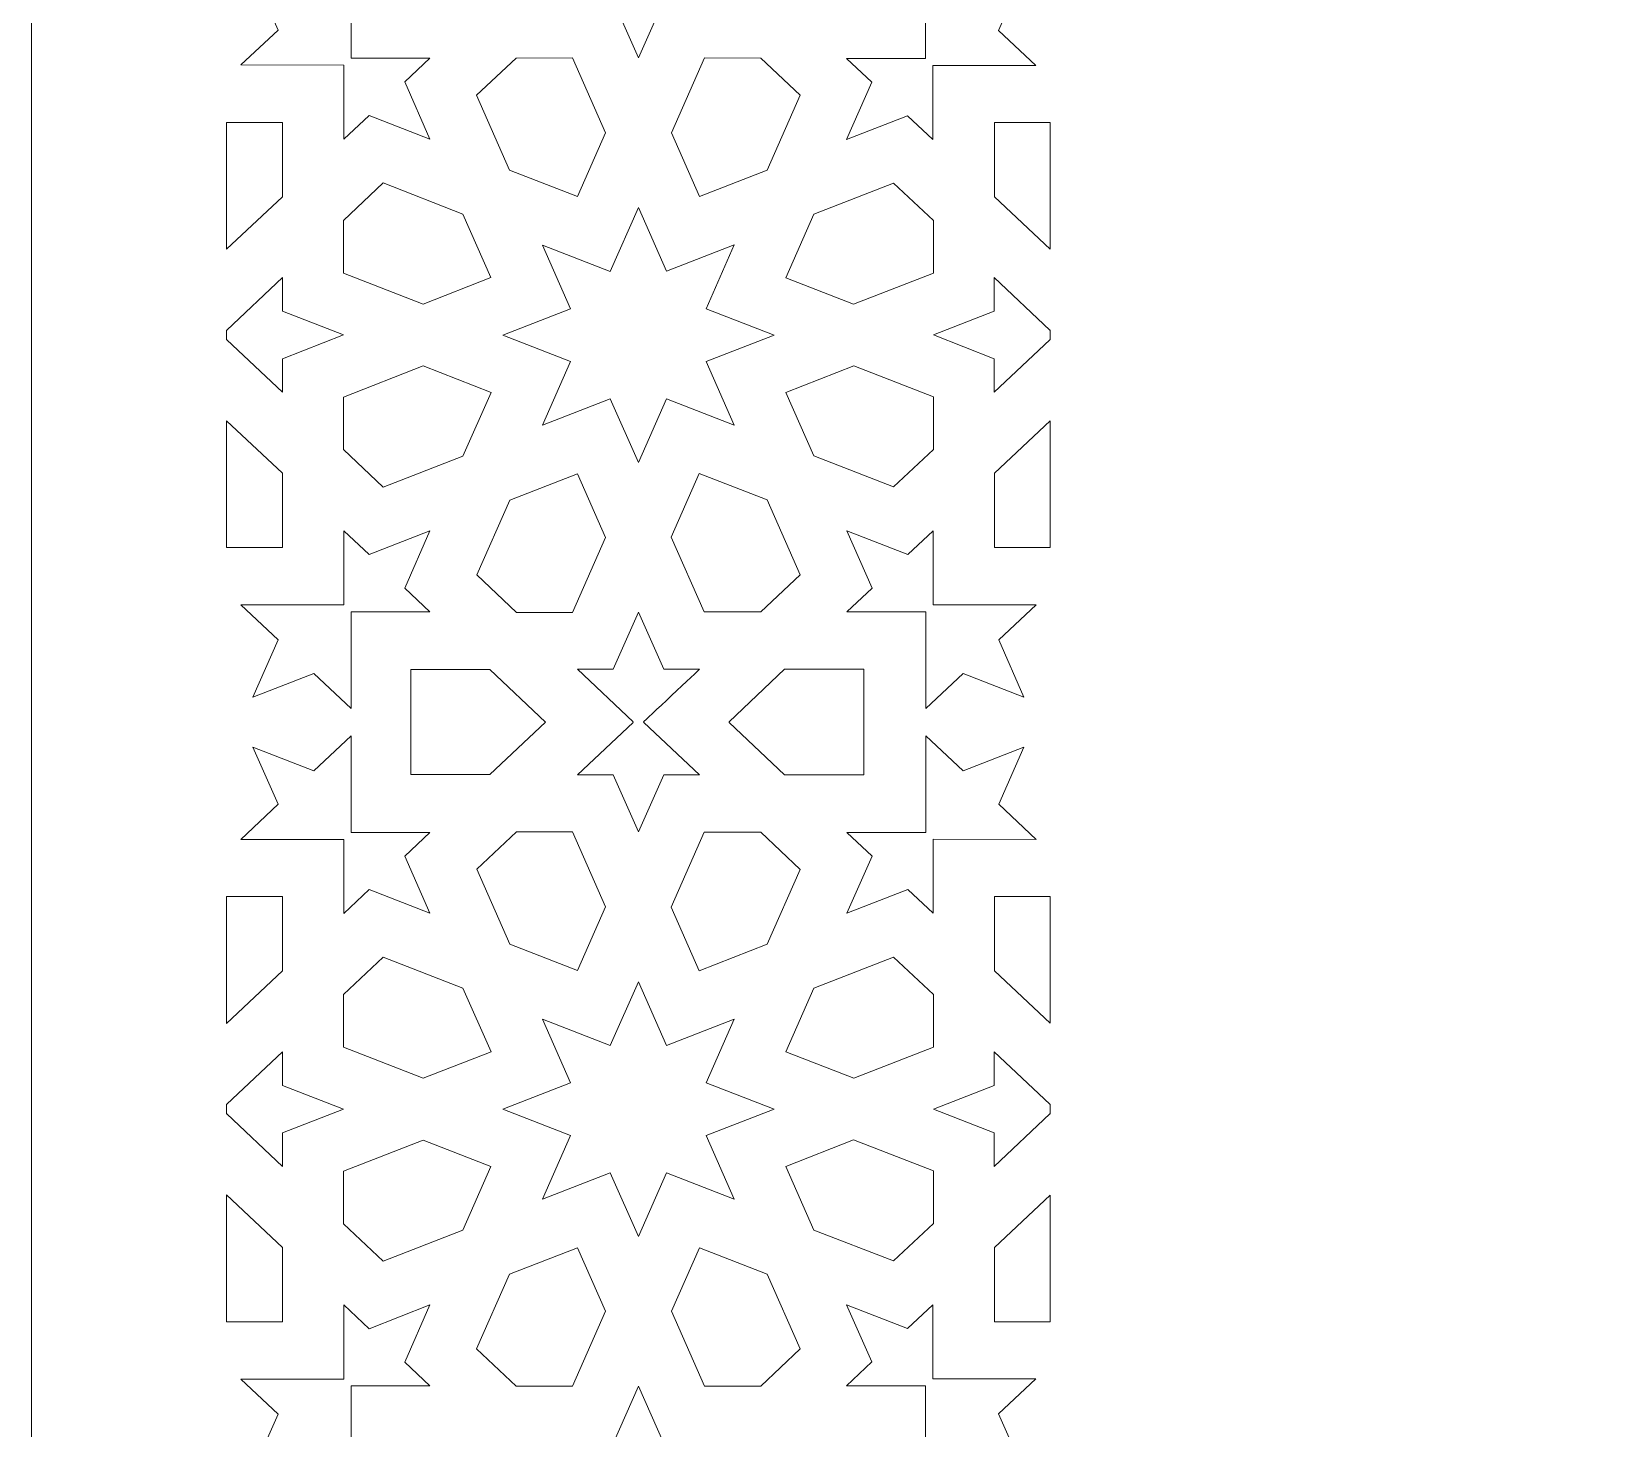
# Model space of a CAD drawing. Header units: millimetres. Extents: x -167 to 167, y -425 to 425.
# Drawn here: x -167 to -38.3, y -215.9 to -102 of the extents above; entities that cross this region are included whole.
import ezdxf

# ---------------------------------------------------------------- set-up
doc = ezdxf.new("R2010")
doc.units = ezdxf.units.MM
doc.header["$MEASUREMENT"] = 0
doc.layers.add('Layer 1', color=18, linetype='Continuous', true_color=0x000000)

msp = doc.modelspace()

# ---------------------------------------------------------------- linework, layer by layer
at = {"layer": 'Layer 1', "color": 250, "lineweight": 9, "true_color": 0x333333}
msp.add_lwpolyline([(-167.02, -424.72), (167.02, -424.72), (167.02, 424.72), (-167.02, 424.72)], close=True, dxfattribs=at)
for points, knots in [([(-119.58, -91.05), (-119.58, -91.05), (-117.52, -86.39), (-117.52, -86.39), (-117.52, -86.39), (-115.47, -91.05), (-115.47, -91.05), (-115.47, -91.05), (-112.55, -91.05), (-112.55, -91.05), (-112.55, -91.05), (-117.08, -95.3), (-117.08, -95.3), (-117.08, -95.3), (-112.55, -99.54), (-112.55, -99.54), (-112.55, -99.54), (-115.47, -99.54), (-115.47, -99.54), (-115.47, -99.54), (-117.52, -104.2), (-117.52, -104.2), (-117.52, -104.2), (-119.58, -99.54), (-119.58, -99.54), (-119.58, -99.54), (-122.5, -99.54), (-122.5, -99.54), (-122.5, -99.54), (-117.97, -95.3), (-117.97, -95.3), (-117.97, -95.3), (-122.5, -91.05), (-122.5, -91.05), (-122.5, -91.05), (-119.58, -91.05), (-119.58, -91.05)], [0, 0, 0, 0, 0.083333, 0.083333, 0.083333, 0.166667, 0.166667, 0.166667, 0.25, 0.25, 0.25, 0.333333, 0.333333, 0.333333, 0.416667, 0.416667, 0.416667, 0.5, 0.5, 0.5, 0.583333, 0.583333, 0.583333, 0.666667, 0.666667, 0.666667, 0.75, 0.75, 0.75, 0.833333, 0.833333, 0.833333, 0.916667, 0.916667, 0.916667, 1, 1, 1, 1]), ([(-146.91, -101.92), (-146.91, -101.92), (-148.97, -97.26), (-148.97, -97.26), (-148.97, -97.26), (-144, -99.19), (-144, -99.19), (-144, -99.19), (-140.96, -96.33), (-140.96, -96.33), (-140.96, -96.33), (-140.96, -104.22), (-140.96, -104.22), (-140.96, -104.22), (-134.53, -104.22), (-134.53, -104.22), (-134.53, -104.22), (-136.59, -106.15), (-136.59, -106.15), (-136.59, -106.15), (-134.53, -110.81), (-134.53, -110.81), (-134.53, -110.81), (-139.5, -108.88), (-139.5, -108.88), (-139.5, -108.88), (-141.56, -110.82), (-141.56, -110.82), (-141.56, -110.82), (-141.56, -104.78), (-141.56, -104.78), (-141.56, -104.78), (-149.95, -104.77), (-149.95, -104.77), (-149.95, -104.77), (-146.91, -101.92), (-146.91, -101.92)], [0, 0, 0, 0, 0.083333, 0.083333, 0.083333, 0.166667, 0.166667, 0.166667, 0.25, 0.25, 0.25, 0.333333, 0.333333, 0.333333, 0.416667, 0.416667, 0.416667, 0.5, 0.5, 0.5, 0.583333, 0.583333, 0.583333, 0.666667, 0.666667, 0.666667, 0.75, 0.75, 0.75, 0.833333, 0.833333, 0.833333, 0.916667, 0.916667, 0.916667, 1, 1, 1, 1]), ([(-94.12, -104.24), (-94.12, -104.24), (-94.12, -96.37), (-94.12, -96.37), (-94.12, -96.37), (-91.08, -99.22), (-91.08, -99.22), (-91.08, -99.22), (-86.11, -97.29), (-86.11, -97.29), (-86.11, -97.29), (-88.17, -101.95), (-88.17, -101.95), (-88.17, -101.95), (-85.13, -104.81), (-85.13, -104.81), (-85.13, -104.81), (-93.53, -104.8), (-93.53, -104.8), (-93.53, -104.8), (-93.52, -110.84), (-93.52, -110.84), (-93.52, -110.84), (-95.59, -108.91), (-95.59, -108.91), (-95.59, -108.91), (-100.55, -110.84), (-100.55, -110.84), (-100.55, -110.84), (-98.49, -106.17), (-98.49, -106.17), (-98.49, -106.17), (-100.56, -104.24), (-100.56, -104.24), (-100.56, -104.24), (-94.12, -104.24), (-94.12, -104.24)], [0, 0, 0, 0, 0.083333, 0.083333, 0.083333, 0.166667, 0.166667, 0.166667, 0.25, 0.25, 0.25, 0.333333, 0.333333, 0.333333, 0.416667, 0.416667, 0.416667, 0.5, 0.5, 0.5, 0.583333, 0.583333, 0.583333, 0.666667, 0.666667, 0.666667, 0.75, 0.75, 0.75, 0.833333, 0.833333, 0.833333, 0.916667, 0.916667, 0.916667, 1, 1, 1, 1]), ([(-127.51, -104.21), (-127.51, -104.21), (-122.91, -104.2), (-122.91, -104.2), (-122.91, -104.2), (-120.22, -110.31), (-120.22, -110.31), (-120.22, -110.31), (-122.51, -115.49), (-122.51, -115.49), (-122.51, -115.49), (-128.05, -113.34), (-128.05, -113.34), (-128.05, -113.34), (-130.74, -107.24), (-130.74, -107.24), (-130.74, -107.24), (-127.51, -104.21), (-127.51, -104.21)], [0, 0, 0, 0, 0.166667, 0.166667, 0.166667, 0.333333, 0.333333, 0.333333, 0.5, 0.5, 0.5, 0.666667, 0.666667, 0.666667, 0.833333, 0.833333, 0.833333, 1, 1, 1, 1]), ([(-112.15, -104.2), (-112.15, -104.2), (-107.55, -104.21), (-107.55, -104.21), (-107.55, -104.21), (-104.33, -107.24), (-104.33, -107.24), (-104.33, -107.24), (-107.02, -113.34), (-107.02, -113.34), (-107.02, -113.34), (-112.56, -115.49), (-112.56, -115.49), (-112.56, -115.49), (-114.84, -110.31), (-114.84, -110.31), (-114.84, -110.31), (-112.15, -104.2), (-112.15, -104.2)], [0, 0, 0, 0, 0.166667, 0.166667, 0.166667, 0.333333, 0.333333, 0.333333, 0.5, 0.5, 0.5, 0.666667, 0.666667, 0.666667, 0.833333, 0.833333, 0.833333, 1, 1, 1, 1]), ([(-146.56, -109.45), (-146.56, -109.45), (-146.56, -115.51), (-146.56, -115.51), (-146.56, -115.51), (-151.12, -119.79), (-151.12, -119.79), (-151.12, -119.79), (-151.12, -109.45), (-151.12, -109.45), (-151.12, -109.45), (-146.56, -109.45), (-146.56, -109.45)], [0, 0, 0, 0, 0.25, 0.25, 0.25, 0.5, 0.5, 0.5, 0.75, 0.75, 0.75, 1, 1, 1, 1]), ([(-83.95, -109.45), (-83.95, -109.45), (-83.95, -119.78), (-83.95, -119.78), (-83.95, -119.78), (-88.5, -115.51), (-88.5, -115.51), (-88.5, -115.51), (-88.5, -109.45), (-88.5, -109.45), (-88.5, -109.45), (-83.95, -109.45), (-83.95, -109.45)], [0, 0, 0, 0, 0.25, 0.25, 0.25, 0.5, 0.5, 0.5, 0.75, 0.75, 0.75, 1, 1, 1, 1]), ([(-138.34, -114.39), (-138.34, -114.39), (-131.84, -116.92), (-131.84, -116.92), (-131.84, -116.92), (-129.56, -122.1), (-129.56, -122.1), (-129.56, -122.1), (-135.09, -124.26), (-135.09, -124.26), (-135.09, -124.26), (-141.59, -121.73), (-141.59, -121.73), (-141.59, -121.73), (-141.59, -117.44), (-141.59, -117.44), (-141.59, -117.44), (-138.34, -114.39), (-138.34, -114.39)], [0, 0, 0, 0, 0.166667, 0.166667, 0.166667, 0.333333, 0.333333, 0.333333, 0.5, 0.5, 0.5, 0.666667, 0.666667, 0.666667, 0.833333, 0.833333, 0.833333, 1, 1, 1, 1]), ([(-103.23, -116.93), (-103.23, -116.93), (-96.73, -114.41), (-96.73, -114.41), (-96.73, -114.41), (-93.48, -117.46), (-93.48, -117.46), (-93.48, -117.46), (-93.48, -121.74), (-93.48, -121.74), (-93.48, -121.74), (-99.98, -124.27), (-99.98, -124.27), (-99.98, -124.27), (-105.52, -122.12), (-105.52, -122.12), (-105.52, -122.12), (-103.23, -116.93), (-103.23, -116.93)], [0, 0, 0, 0, 0.166667, 0.166667, 0.166667, 0.333333, 0.333333, 0.333333, 0.5, 0.5, 0.5, 0.666667, 0.666667, 0.666667, 0.833333, 0.833333, 0.833333, 1, 1, 1, 1]), ([(-123.07, -124.64), (-123.07, -124.64), (-125.36, -119.45), (-125.36, -119.45), (-125.36, -119.45), (-119.83, -121.6), (-119.83, -121.6), (-119.83, -121.6), (-117.53, -116.4), (-117.53, -116.4), (-117.53, -116.4), (-115.24, -121.59), (-115.24, -121.59), (-115.24, -121.59), (-109.71, -119.44), (-109.71, -119.44), (-109.71, -119.44), (-112, -124.64), (-112, -124.64), (-112, -124.64), (-106.47, -126.79), (-106.47, -126.79), (-106.47, -126.79), (-112, -128.94), (-112, -128.94), (-112, -128.94), (-109.71, -134.13), (-109.71, -134.13), (-109.71, -134.13), (-115.24, -131.98), (-115.24, -131.98), (-115.24, -131.98), (-117.53, -137.17), (-117.53, -137.17), (-117.53, -137.17), (-119.83, -131.98), (-119.83, -131.98), (-119.83, -131.98), (-125.36, -134.13), (-125.36, -134.13), (-125.36, -134.13), (-123.07, -128.94), (-123.07, -128.94), (-123.07, -128.94), (-128.6, -126.79), (-128.6, -126.79), (-128.6, -126.79), (-123.07, -124.64), (-123.07, -124.64)], [0, 0, 0, 0, 0.0625, 0.0625, 0.0625, 0.125, 0.125, 0.125, 0.1875, 0.1875, 0.1875, 0.25, 0.25, 0.25, 0.3125, 0.3125, 0.3125, 0.375, 0.375, 0.375, 0.4375, 0.4375, 0.4375, 0.5, 0.5, 0.5, 0.5625, 0.5625, 0.5625, 0.625, 0.625, 0.625, 0.6875, 0.6875, 0.6875, 0.75, 0.75, 0.75, 0.8125, 0.8125, 0.8125, 0.875, 0.875, 0.875, 0.9375, 0.9375, 0.9375, 1, 1, 1, 1]), ([(-151.1, -126.39), (-151.1, -126.39), (-146.56, -122.11), (-146.56, -122.11), (-146.56, -122.11), (-146.56, -124.85), (-146.56, -124.85), (-146.56, -124.85), (-141.59, -126.78), (-141.59, -126.78), (-141.59, -126.78), (-146.56, -128.72), (-146.56, -128.72), (-146.56, -128.72), (-146.56, -131.45), (-146.56, -131.45), (-146.56, -131.45), (-151.11, -127.18), (-151.11, -127.18), (-151.11, -127.18), (-151.12, -127.19), (-151.12, -127.19), (-151.12, -127.19), (-151.12, -126.38), (-151.12, -126.38), (-151.12, -126.38), (-151.1, -126.39), (-151.1, -126.39)], [0, 0, 0, 0, 0.111111, 0.111111, 0.111111, 0.222222, 0.222222, 0.222222, 0.333333, 0.333333, 0.333333, 0.444444, 0.444444, 0.444444, 0.555556, 0.555556, 0.555556, 0.666667, 0.666667, 0.666667, 0.777778, 0.777778, 0.777778, 0.888889, 0.888889, 0.888889, 1, 1, 1, 1]), ([(-88.51, -124.85), (-88.51, -124.85), (-88.51, -122.11), (-88.51, -122.11), (-88.51, -122.11), (-83.97, -126.39), (-83.97, -126.39), (-83.97, -126.39), (-83.95, -126.37), (-83.95, -126.37), (-83.95, -126.37), (-83.95, -127.19), (-83.95, -127.19), (-83.95, -127.19), (-83.97, -127.18), (-83.97, -127.18), (-83.97, -127.18), (-88.51, -131.45), (-88.51, -131.45), (-88.51, -131.45), (-88.51, -128.72), (-88.51, -128.72), (-88.51, -128.72), (-93.48, -126.78), (-93.48, -126.78), (-93.48, -126.78), (-88.51, -124.85), (-88.51, -124.85)], [0, 0, 0, 0, 0.111111, 0.111111, 0.111111, 0.222222, 0.222222, 0.222222, 0.333333, 0.333333, 0.333333, 0.444444, 0.444444, 0.444444, 0.555556, 0.555556, 0.555556, 0.666667, 0.666667, 0.666667, 0.777778, 0.777778, 0.777778, 0.888889, 0.888889, 0.888889, 1, 1, 1, 1]), ([(-135.09, -129.31), (-135.09, -129.31), (-129.55, -131.47), (-129.55, -131.47), (-129.55, -131.47), (-131.84, -136.65), (-131.84, -136.65), (-131.84, -136.65), (-138.34, -139.18), (-138.34, -139.18), (-138.34, -139.18), (-141.59, -136.12), (-141.59, -136.12), (-141.59, -136.12), (-141.59, -131.84), (-141.59, -131.84), (-141.59, -131.84), (-135.09, -129.31), (-135.09, -129.31)], [0, 0, 0, 0, 0.166667, 0.166667, 0.166667, 0.333333, 0.333333, 0.333333, 0.5, 0.5, 0.5, 0.666667, 0.666667, 0.666667, 0.833333, 0.833333, 0.833333, 1, 1, 1, 1]), ([(-99.97, -129.3), (-99.97, -129.3), (-93.47, -131.83), (-93.47, -131.83), (-93.47, -131.83), (-93.47, -136.12), (-93.47, -136.12), (-93.47, -136.12), (-96.72, -139.17), (-96.72, -139.17), (-96.72, -139.17), (-103.22, -136.64), (-103.22, -136.64), (-103.22, -136.64), (-105.5, -131.46), (-105.5, -131.46), (-105.5, -131.46), (-99.97, -129.3), (-99.97, -129.3)], [0, 0, 0, 0, 0.166667, 0.166667, 0.166667, 0.333333, 0.333333, 0.333333, 0.5, 0.5, 0.5, 0.666667, 0.666667, 0.666667, 0.833333, 0.833333, 0.833333, 1, 1, 1, 1]), ([(-146.56, -138.06), (-146.56, -138.06), (-146.56, -144.12), (-146.56, -144.12), (-146.56, -144.12), (-151.12, -144.12), (-151.12, -144.12), (-151.12, -144.12), (-151.12, -133.78), (-151.12, -133.78), (-151.12, -133.78), (-146.56, -138.06), (-146.56, -138.06)], [0, 0, 0, 0, 0.25, 0.25, 0.25, 0.5, 0.5, 0.5, 0.75, 0.75, 0.75, 1, 1, 1, 1]), ([(-83.95, -133.79), (-83.95, -133.79), (-83.95, -144.12), (-83.95, -144.12), (-83.95, -144.12), (-88.5, -144.12), (-88.5, -144.12), (-88.5, -144.12), (-88.5, -138.06), (-88.5, -138.06), (-88.5, -138.06), (-83.95, -133.79), (-83.95, -133.79)], [0, 0, 0, 0, 0.25, 0.25, 0.25, 0.5, 0.5, 0.5, 0.75, 0.75, 0.75, 1, 1, 1, 1]), ([(-128.03, -140.24), (-128.03, -140.24), (-122.51, -138.09), (-122.51, -138.09), (-122.51, -138.09), (-120.21, -143.29), (-120.21, -143.29), (-120.21, -143.29), (-122.91, -149.4), (-122.91, -149.4), (-122.91, -149.4), (-127.47, -149.4), (-127.47, -149.4), (-127.47, -149.4), (-130.72, -146.34), (-130.72, -146.34), (-130.72, -146.34), (-128.03, -140.24), (-128.03, -140.24)], [0, 0, 0, 0, 0.166667, 0.166667, 0.166667, 0.333333, 0.333333, 0.333333, 0.5, 0.5, 0.5, 0.666667, 0.666667, 0.666667, 0.833333, 0.833333, 0.833333, 1, 1, 1, 1]), ([(-112.57, -138.07), (-112.57, -138.07), (-107.03, -140.23), (-107.03, -140.23), (-107.03, -140.23), (-104.34, -146.33), (-104.34, -146.33), (-104.34, -146.33), (-107.56, -149.36), (-107.56, -149.36), (-107.56, -149.36), (-112.16, -149.36), (-112.16, -149.36), (-112.16, -149.36), (-114.85, -143.26), (-114.85, -143.26), (-114.85, -143.26), (-112.57, -138.07), (-112.57, -138.07)], [0, 0, 0, 0, 0.166667, 0.166667, 0.166667, 0.333333, 0.333333, 0.333333, 0.5, 0.5, 0.5, 0.666667, 0.666667, 0.666667, 0.833333, 0.833333, 0.833333, 1, 1, 1, 1]), ([(-141.55, -148.78), (-141.55, -148.78), (-141.56, -142.74), (-141.56, -142.74), (-141.56, -142.74), (-139.5, -144.68), (-139.5, -144.68), (-139.5, -144.68), (-134.53, -142.75), (-134.53, -142.75), (-134.53, -142.75), (-136.59, -147.41), (-136.59, -147.41), (-136.59, -147.41), (-134.53, -149.35), (-134.53, -149.35), (-134.53, -149.35), (-140.96, -149.34), (-140.96, -149.34), (-140.96, -149.34), (-140.97, -157.22), (-140.97, -157.22), (-140.97, -157.22), (-144, -154.37), (-144, -154.37), (-144, -154.37), (-148.97, -156.3), (-148.97, -156.3), (-148.97, -156.3), (-146.91, -151.64), (-146.91, -151.64), (-146.91, -151.64), (-149.96, -148.78), (-149.96, -148.78), (-149.96, -148.78), (-141.55, -148.78), (-141.55, -148.78)], [0, 0, 0, 0, 0.083333, 0.083333, 0.083333, 0.166667, 0.166667, 0.166667, 0.25, 0.25, 0.25, 0.333333, 0.333333, 0.333333, 0.416667, 0.416667, 0.416667, 0.5, 0.5, 0.5, 0.583333, 0.583333, 0.583333, 0.666667, 0.666667, 0.666667, 0.75, 0.75, 0.75, 0.833333, 0.833333, 0.833333, 0.916667, 0.916667, 0.916667, 1, 1, 1, 1]), ([(-98.47, -147.41), (-98.47, -147.41), (-100.53, -142.75), (-100.53, -142.75), (-100.53, -142.75), (-95.56, -144.68), (-95.56, -144.68), (-95.56, -144.68), (-93.5, -142.75), (-93.5, -142.75), (-93.5, -142.75), (-93.5, -148.78), (-93.5, -148.78), (-93.5, -148.78), (-85.1, -148.78), (-85.1, -148.78), (-85.1, -148.78), (-88.15, -151.64), (-88.15, -151.64), (-88.15, -151.64), (-86.09, -156.3), (-86.09, -156.3), (-86.09, -156.3), (-91.06, -154.37), (-91.06, -154.37), (-91.06, -154.37), (-94.09, -157.22), (-94.09, -157.22), (-94.09, -157.22), (-94.1, -149.35), (-94.1, -149.35), (-94.1, -149.35), (-100.53, -149.35), (-100.53, -149.35), (-100.53, -149.35), (-98.47, -147.41), (-98.47, -147.41)], [0, 0, 0, 0, 0.083333, 0.083333, 0.083333, 0.166667, 0.166667, 0.166667, 0.25, 0.25, 0.25, 0.333333, 0.333333, 0.333333, 0.416667, 0.416667, 0.416667, 0.5, 0.5, 0.5, 0.583333, 0.583333, 0.583333, 0.666667, 0.666667, 0.666667, 0.75, 0.75, 0.75, 0.833333, 0.833333, 0.833333, 0.916667, 0.916667, 0.916667, 1, 1, 1, 1]), ([(-119.58, -154.04), (-119.58, -154.04), (-117.53, -149.38), (-117.53, -149.38), (-117.53, -149.38), (-115.47, -154.04), (-115.47, -154.04), (-115.47, -154.04), (-112.55, -154.04), (-112.55, -154.04), (-112.55, -154.04), (-117.1, -158.31), (-117.11, -158.31), (-117.11, -158.31), (-117.08, -158.34), (-117.08, -158.34), (-117.08, -158.34), (-117.11, -158.37), (-117.1, -158.37), (-117.1, -158.37), (-112.55, -162.64), (-112.55, -162.64), (-112.55, -162.64), (-115.47, -162.64), (-115.47, -162.64), (-115.47, -162.64), (-117.53, -167.3), (-117.53, -167.3), (-117.53, -167.3), (-119.58, -162.64), (-119.58, -162.64), (-119.58, -162.64), (-122.5, -162.64), (-122.5, -162.64), (-122.5, -162.64), (-117.95, -158.37), (-117.95, -158.37), (-117.95, -158.37), (-117.98, -158.34), (-117.98, -158.34), (-117.98, -158.34), (-117.95, -158.31), (-117.95, -158.31), (-117.95, -158.31), (-122.5, -154.04), (-122.5, -154.04), (-122.5, -154.04), (-119.58, -154.04), (-119.58, -154.04)], [0, 0, 0, 0, 0.045455, 0.045455, 0.045455, 0.090909, 0.090909, 0.090909, 0.136364, 0.136364, 0.136364, 0.227273, 0.227273, 0.227273, 0.272727, 0.272727, 0.272727, 0.363636, 0.363636, 0.363636, 0.409091, 0.409091, 0.409091, 0.454545, 0.454545, 0.454545, 0.5, 0.5, 0.5, 0.545455, 0.545455, 0.545455, 0.590909, 0.590909, 0.590909, 0.727273, 0.727273, 0.727273, 0.772727, 0.772727, 0.772727, 0.909091, 0.909091, 0.909091, 0.954545, 0.954545, 0.954545, 1, 1, 1, 1]), ([(-129.64, -154.06), (-129.64, -154.06), (-125.1, -158.34), (-125.1, -158.34), (-125.1, -158.34), (-129.64, -162.61), (-129.64, -162.61), (-129.64, -162.61), (-136.09, -162.61), (-136.09, -162.61), (-136.09, -162.61), (-136.09, -154.06), (-136.09, -154.06), (-136.09, -154.06), (-129.64, -154.06), (-129.64, -154.06)], [0, 0, 0, 0, 0.2, 0.2, 0.2, 0.4, 0.4, 0.4, 0.6, 0.6, 0.6, 0.8, 0.8, 0.8, 1, 1, 1, 1]), ([(-105.61, -154.04), (-105.61, -154.04), (-99.15, -154.04), (-99.15, -154.04), (-99.15, -154.04), (-99.15, -162.64), (-99.15, -162.64), (-99.15, -162.64), (-105.61, -162.64), (-105.61, -162.64), (-105.61, -162.64), (-110.14, -158.37), (-110.14, -158.37), (-110.14, -158.37), (-110.12, -158.34), (-110.12, -158.34), (-110.12, -158.34), (-110.14, -158.31), (-110.14, -158.31), (-110.14, -158.31), (-105.61, -154.04), (-105.61, -154.04)], [0, 0, 0, 0, 0.142857, 0.142857, 0.142857, 0.285714, 0.285714, 0.285714, 0.428571, 0.428571, 0.428571, 0.571429, 0.571429, 0.571429, 0.714286, 0.714286, 0.714286, 0.857143, 0.857143, 0.857143, 1, 1, 1, 1]), ([(-146.91, -165.04), (-146.91, -165.04), (-148.97, -160.38), (-148.97, -160.38), (-148.97, -160.38), (-144, -162.31), (-144, -162.31), (-144, -162.31), (-140.97, -159.46), (-140.97, -159.46), (-140.97, -159.46), (-140.96, -167.34), (-140.96, -167.34), (-140.96, -167.34), (-134.53, -167.33), (-134.53, -167.33), (-134.53, -167.33), (-136.59, -169.27), (-136.59, -169.27), (-136.59, -169.27), (-134.53, -173.93), (-134.53, -173.93), (-134.53, -173.93), (-139.5, -172), (-139.5, -172), (-139.5, -172), (-141.56, -173.94), (-141.56, -173.94), (-141.56, -173.94), (-141.55, -167.9), (-141.55, -167.9), (-141.55, -167.9), (-149.96, -167.9), (-149.96, -167.9), (-149.96, -167.9), (-146.91, -165.04), (-146.91, -165.04)], [0, 0, 0, 0, 0.083333, 0.083333, 0.083333, 0.166667, 0.166667, 0.166667, 0.25, 0.25, 0.25, 0.333333, 0.333333, 0.333333, 0.416667, 0.416667, 0.416667, 0.5, 0.5, 0.5, 0.583333, 0.583333, 0.583333, 0.666667, 0.666667, 0.666667, 0.75, 0.75, 0.75, 0.833333, 0.833333, 0.833333, 0.916667, 0.916667, 0.916667, 1, 1, 1, 1]), ([(-94.1, -167.33), (-94.1, -167.33), (-94.09, -159.46), (-94.09, -159.46), (-94.09, -159.46), (-91.06, -162.31), (-91.06, -162.31), (-91.06, -162.31), (-86.09, -160.38), (-86.09, -160.38), (-86.09, -160.38), (-88.15, -165.04), (-88.15, -165.04), (-88.15, -165.04), (-85.1, -167.9), (-85.1, -167.9), (-85.1, -167.9), (-93.5, -167.89), (-93.5, -167.89), (-93.5, -167.89), (-93.5, -173.93), (-93.5, -173.93), (-93.5, -173.93), (-95.56, -172), (-95.56, -172), (-95.56, -172), (-100.53, -173.93), (-100.53, -173.93), (-100.53, -173.93), (-98.47, -169.26), (-98.47, -169.26), (-98.47, -169.26), (-100.53, -167.33), (-100.53, -167.33), (-100.53, -167.33), (-94.1, -167.33), (-94.1, -167.33)], [0, 0, 0, 0, 0.083333, 0.083333, 0.083333, 0.166667, 0.166667, 0.166667, 0.25, 0.25, 0.25, 0.333333, 0.333333, 0.333333, 0.416667, 0.416667, 0.416667, 0.5, 0.5, 0.5, 0.583333, 0.583333, 0.583333, 0.666667, 0.666667, 0.666667, 0.75, 0.75, 0.75, 0.833333, 0.833333, 0.833333, 0.916667, 0.916667, 0.916667, 1, 1, 1, 1]), ([(-127.47, -167.28), (-127.47, -167.28), (-122.91, -167.28), (-122.91, -167.28), (-122.91, -167.28), (-120.21, -173.39), (-120.21, -173.39), (-120.21, -173.39), (-122.51, -178.58), (-122.51, -178.58), (-122.51, -178.58), (-128.03, -176.44), (-128.03, -176.44), (-128.03, -176.44), (-130.72, -170.34), (-130.72, -170.34), (-130.72, -170.34), (-127.47, -167.28), (-127.47, -167.28)], [0, 0, 0, 0, 0.166667, 0.166667, 0.166667, 0.333333, 0.333333, 0.333333, 0.5, 0.5, 0.5, 0.666667, 0.666667, 0.666667, 0.833333, 0.833333, 0.833333, 1, 1, 1, 1]), ([(-112.16, -167.32), (-112.16, -167.32), (-107.56, -167.32), (-107.56, -167.32), (-107.56, -167.32), (-104.34, -170.35), (-104.34, -170.35), (-104.34, -170.35), (-107.03, -176.45), (-107.03, -176.45), (-107.03, -176.45), (-112.57, -178.61), (-112.57, -178.61), (-112.57, -178.61), (-114.85, -173.42), (-114.85, -173.42), (-114.85, -173.42), (-112.16, -167.32), (-112.16, -167.32)], [0, 0, 0, 0, 0.166667, 0.166667, 0.166667, 0.333333, 0.333333, 0.333333, 0.5, 0.5, 0.5, 0.666667, 0.666667, 0.666667, 0.833333, 0.833333, 0.833333, 1, 1, 1, 1]), ([(-146.56, -172.56), (-146.56, -172.56), (-146.56, -178.62), (-146.56, -178.62), (-146.56, -178.62), (-151.12, -182.9), (-151.12, -182.9), (-151.12, -182.9), (-151.12, -172.56), (-151.12, -172.56), (-151.12, -172.56), (-146.56, -172.56), (-146.56, -172.56)], [0, 0, 0, 0, 0.25, 0.25, 0.25, 0.5, 0.5, 0.5, 0.75, 0.75, 0.75, 1, 1, 1, 1]), ([(-83.95, -172.56), (-83.95, -172.56), (-83.95, -182.89), (-83.95, -182.89), (-83.95, -182.89), (-88.5, -178.62), (-88.5, -178.62), (-88.5, -178.62), (-88.5, -172.56), (-88.5, -172.56), (-88.5, -172.56), (-83.95, -172.56), (-83.95, -172.56)], [0, 0, 0, 0, 0.25, 0.25, 0.25, 0.5, 0.5, 0.5, 0.75, 0.75, 0.75, 1, 1, 1, 1]), ([(-138.34, -177.5), (-138.34, -177.5), (-131.84, -180.03), (-131.84, -180.03), (-131.84, -180.03), (-129.55, -185.21), (-129.55, -185.21), (-129.55, -185.21), (-135.09, -187.37), (-135.09, -187.37), (-135.09, -187.37), (-141.59, -184.84), (-141.59, -184.84), (-141.59, -184.84), (-141.59, -180.55), (-141.59, -180.55), (-141.59, -180.55), (-138.34, -177.5), (-138.34, -177.5)], [0, 0, 0, 0, 0.166667, 0.166667, 0.166667, 0.333333, 0.333333, 0.333333, 0.5, 0.5, 0.5, 0.666667, 0.666667, 0.666667, 0.833333, 0.833333, 0.833333, 1, 1, 1, 1]), ([(-103.22, -180.04), (-103.22, -180.04), (-96.72, -177.51), (-96.72, -177.51), (-96.72, -177.51), (-93.47, -180.56), (-93.47, -180.56), (-93.47, -180.56), (-93.47, -184.85), (-93.47, -184.85), (-93.47, -184.85), (-99.97, -187.38), (-99.97, -187.38), (-99.97, -187.38), (-105.5, -185.22), (-105.5, -185.22), (-105.5, -185.22), (-103.22, -180.04), (-103.22, -180.04)], [0, 0, 0, 0, 0.166667, 0.166667, 0.166667, 0.333333, 0.333333, 0.333333, 0.5, 0.5, 0.5, 0.666667, 0.666667, 0.666667, 0.833333, 0.833333, 0.833333, 1, 1, 1, 1]), ([(-123.07, -187.74), (-123.07, -187.74), (-125.36, -182.55), (-125.36, -182.55), (-125.36, -182.55), (-119.83, -184.7), (-119.83, -184.7), (-119.83, -184.7), (-117.53, -179.51), (-117.53, -179.51), (-117.53, -179.51), (-115.24, -184.7), (-115.24, -184.7), (-115.24, -184.7), (-109.71, -182.55), (-109.71, -182.55), (-109.71, -182.55), (-112, -187.74), (-112, -187.74), (-112, -187.74), (-106.47, -189.89), (-106.47, -189.89), (-106.47, -189.89), (-112, -192.04), (-112, -192.04), (-112, -192.04), (-109.71, -197.24), (-109.71, -197.24), (-109.71, -197.24), (-115.24, -195.09), (-115.24, -195.09), (-115.24, -195.09), (-117.53, -200.28), (-117.53, -200.28), (-117.53, -200.28), (-119.83, -195.08), (-119.83, -195.08), (-119.83, -195.08), (-125.36, -197.23), (-125.36, -197.23), (-125.36, -197.23), (-123.07, -192.04), (-123.07, -192.04), (-123.07, -192.04), (-128.6, -189.89), (-128.6, -189.89), (-128.6, -189.89), (-123.07, -187.74), (-123.07, -187.74)], [0, 0, 0, 0, 0.0625, 0.0625, 0.0625, 0.125, 0.125, 0.125, 0.1875, 0.1875, 0.1875, 0.25, 0.25, 0.25, 0.3125, 0.3125, 0.3125, 0.375, 0.375, 0.375, 0.4375, 0.4375, 0.4375, 0.5, 0.5, 0.5, 0.5625, 0.5625, 0.5625, 0.625, 0.625, 0.625, 0.6875, 0.6875, 0.6875, 0.75, 0.75, 0.75, 0.8125, 0.8125, 0.8125, 0.875, 0.875, 0.875, 0.9375, 0.9375, 0.9375, 1, 1, 1, 1]), ([(-151.11, -189.5), (-151.11, -189.5), (-146.56, -185.22), (-146.56, -185.22), (-146.56, -185.22), (-146.56, -187.96), (-146.56, -187.96), (-146.56, -187.96), (-141.59, -189.89), (-141.59, -189.89), (-141.59, -189.89), (-146.56, -191.83), (-146.56, -191.83), (-146.56, -191.83), (-146.56, -194.56), (-146.56, -194.56), (-146.56, -194.56), (-151.1, -190.29), (-151.1, -190.29), (-151.1, -190.29), (-151.12, -190.3), (-151.12, -190.3), (-151.12, -190.3), (-151.12, -189.49), (-151.12, -189.49), (-151.12, -189.49), (-151.11, -189.5), (-151.11, -189.5)], [0, 0, 0, 0, 0.111111, 0.111111, 0.111111, 0.222222, 0.222222, 0.222222, 0.333333, 0.333333, 0.333333, 0.444444, 0.444444, 0.444444, 0.555556, 0.555556, 0.555556, 0.666667, 0.666667, 0.666667, 0.777778, 0.777778, 0.777778, 0.888889, 0.888889, 0.888889, 1, 1, 1, 1]), ([(-88.51, -187.96), (-88.51, -187.96), (-88.51, -185.22), (-88.51, -185.22), (-88.51, -185.22), (-83.97, -189.5), (-83.97, -189.5), (-83.97, -189.5), (-83.95, -189.49), (-83.95, -189.49), (-83.95, -189.49), (-83.95, -190.31), (-83.95, -190.31), (-83.95, -190.31), (-83.97, -190.29), (-83.97, -190.29), (-83.97, -190.29), (-88.51, -194.56), (-88.51, -194.56), (-88.51, -194.56), (-88.51, -191.83), (-88.51, -191.83), (-88.51, -191.83), (-93.48, -189.89), (-93.48, -189.89), (-93.48, -189.89), (-88.51, -187.96), (-88.51, -187.96)], [0, 0, 0, 0, 0.111111, 0.111111, 0.111111, 0.222222, 0.222222, 0.222222, 0.333333, 0.333333, 0.333333, 0.444444, 0.444444, 0.444444, 0.555556, 0.555556, 0.555556, 0.666667, 0.666667, 0.666667, 0.777778, 0.777778, 0.777778, 0.888889, 0.888889, 0.888889, 1, 1, 1, 1]), ([(-135.09, -192.42), (-135.09, -192.42), (-129.56, -194.58), (-129.56, -194.58), (-129.56, -194.58), (-131.84, -199.76), (-131.84, -199.76), (-131.84, -199.76), (-138.34, -202.29), (-138.34, -202.29), (-138.34, -202.29), (-141.59, -199.24), (-141.59, -199.24), (-141.59, -199.24), (-141.59, -194.95), (-141.59, -194.95), (-141.59, -194.95), (-135.09, -192.42), (-135.09, -192.42)], [0, 0, 0, 0, 0.166667, 0.166667, 0.166667, 0.333333, 0.333333, 0.333333, 0.5, 0.5, 0.5, 0.666667, 0.666667, 0.666667, 0.833333, 0.833333, 0.833333, 1, 1, 1, 1]), ([(-99.98, -192.41), (-99.98, -192.41), (-93.48, -194.93), (-93.48, -194.93), (-93.48, -194.93), (-93.48, -199.22), (-93.48, -199.22), (-93.48, -199.22), (-96.73, -202.27), (-96.73, -202.27), (-96.73, -202.27), (-103.23, -199.75), (-103.23, -199.75), (-103.23, -199.75), (-105.52, -194.56), (-105.52, -194.56), (-105.52, -194.56), (-99.98, -192.41), (-99.98, -192.41)], [0, 0, 0, 0, 0.166667, 0.166667, 0.166667, 0.333333, 0.333333, 0.333333, 0.5, 0.5, 0.5, 0.666667, 0.666667, 0.666667, 0.833333, 0.833333, 0.833333, 1, 1, 1, 1]), ([(-146.56, -201.17), (-146.56, -201.17), (-146.56, -207.23), (-146.56, -207.23), (-146.56, -207.23), (-151.12, -207.23), (-151.12, -207.23), (-151.12, -207.23), (-151.12, -196.89), (-151.12, -196.89), (-151.12, -196.89), (-146.56, -201.17), (-146.56, -201.17)], [0, 0, 0, 0, 0.25, 0.25, 0.25, 0.5, 0.5, 0.5, 0.75, 0.75, 0.75, 1, 1, 1, 1]), ([(-83.95, -196.9), (-83.95, -196.9), (-83.95, -207.23), (-83.95, -207.23), (-83.95, -207.23), (-88.5, -207.23), (-88.5, -207.23), (-88.5, -207.23), (-88.5, -201.17), (-88.5, -201.17), (-88.5, -201.17), (-83.95, -196.9), (-83.95, -196.9)], [0, 0, 0, 0, 0.25, 0.25, 0.25, 0.5, 0.5, 0.5, 0.75, 0.75, 0.75, 1, 1, 1, 1]), ([(-128.05, -203.34), (-128.05, -203.34), (-122.51, -201.19), (-122.51, -201.19), (-122.51, -201.19), (-120.22, -206.37), (-120.22, -206.37), (-120.22, -206.37), (-122.91, -212.48), (-122.91, -212.48), (-122.91, -212.48), (-127.51, -212.47), (-127.51, -212.47), (-127.51, -212.47), (-130.74, -209.44), (-130.74, -209.44), (-130.74, -209.44), (-128.05, -203.34), (-128.05, -203.34)], [0, 0, 0, 0, 0.166667, 0.166667, 0.166667, 0.333333, 0.333333, 0.333333, 0.5, 0.5, 0.5, 0.666667, 0.666667, 0.666667, 0.833333, 0.833333, 0.833333, 1, 1, 1, 1]), ([(-112.56, -201.19), (-112.56, -201.19), (-107.02, -203.34), (-107.02, -203.34), (-107.02, -203.34), (-104.33, -209.44), (-104.33, -209.44), (-104.33, -209.44), (-107.55, -212.47), (-107.55, -212.47), (-107.55, -212.47), (-112.15, -212.48), (-112.15, -212.48), (-112.15, -212.48), (-114.84, -206.37), (-114.84, -206.37), (-114.84, -206.37), (-112.56, -201.19), (-112.56, -201.19)], [0, 0, 0, 0, 0.166667, 0.166667, 0.166667, 0.333333, 0.333333, 0.333333, 0.5, 0.5, 0.5, 0.666667, 0.666667, 0.666667, 0.833333, 0.833333, 0.833333, 1, 1, 1, 1]), ([(-141.56, -211.9), (-141.56, -211.9), (-141.56, -205.86), (-141.56, -205.86), (-141.56, -205.86), (-139.5, -207.8), (-139.5, -207.8), (-139.5, -207.8), (-134.53, -205.86), (-134.53, -205.86), (-134.53, -205.86), (-136.59, -210.53), (-136.59, -210.53), (-136.59, -210.53), (-134.53, -212.46), (-134.53, -212.46), (-134.53, -212.46), (-140.96, -212.46), (-140.96, -212.46), (-140.96, -212.46), (-140.96, -220.35), (-140.96, -220.35), (-140.96, -220.35), (-144, -217.49), (-144, -217.49), (-144, -217.49), (-148.97, -219.42), (-148.97, -219.42), (-148.97, -219.42), (-146.91, -214.76), (-146.91, -214.76), (-146.91, -214.76), (-149.95, -211.91), (-149.95, -211.91), (-149.95, -211.91), (-141.56, -211.9), (-141.56, -211.9)], [0, 0, 0, 0, 0.083333, 0.083333, 0.083333, 0.166667, 0.166667, 0.166667, 0.25, 0.25, 0.25, 0.333333, 0.333333, 0.333333, 0.416667, 0.416667, 0.416667, 0.5, 0.5, 0.5, 0.583333, 0.583333, 0.583333, 0.666667, 0.666667, 0.666667, 0.75, 0.75, 0.75, 0.833333, 0.833333, 0.833333, 0.916667, 0.916667, 0.916667, 1, 1, 1, 1]), ([(-98.49, -210.5), (-98.49, -210.5), (-100.55, -205.84), (-100.55, -205.84), (-100.55, -205.84), (-95.59, -207.77), (-95.59, -207.77), (-95.59, -207.77), (-93.52, -205.84), (-93.52, -205.84), (-93.52, -205.84), (-93.53, -211.87), (-93.53, -211.87), (-93.53, -211.87), (-85.13, -211.87), (-85.13, -211.87), (-85.13, -211.87), (-88.17, -214.73), (-88.17, -214.73), (-88.17, -214.73), (-86.11, -219.39), (-86.11, -219.39), (-86.11, -219.39), (-91.08, -217.46), (-91.08, -217.46), (-91.08, -217.46), (-94.12, -220.31), (-94.12, -220.31), (-94.12, -220.31), (-94.12, -212.44), (-94.12, -212.44), (-94.12, -212.44), (-100.56, -212.44), (-100.56, -212.44), (-100.56, -212.44), (-98.49, -210.5), (-98.49, -210.5)], [0, 0, 0, 0, 0.083333, 0.083333, 0.083333, 0.166667, 0.166667, 0.166667, 0.25, 0.25, 0.25, 0.333333, 0.333333, 0.333333, 0.416667, 0.416667, 0.416667, 0.5, 0.5, 0.5, 0.583333, 0.583333, 0.583333, 0.666667, 0.666667, 0.666667, 0.75, 0.75, 0.75, 0.833333, 0.833333, 0.833333, 0.916667, 0.916667, 0.916667, 1, 1, 1, 1]), ([(-119.58, -217.14), (-119.58, -217.14), (-117.52, -212.47), (-117.52, -212.47), (-117.52, -212.47), (-115.47, -217.14), (-115.47, -217.14), (-115.47, -217.14), (-112.55, -217.14), (-112.55, -217.14), (-112.55, -217.14), (-117.08, -221.38), (-117.08, -221.38), (-117.08, -221.38), (-112.55, -225.63), (-112.55, -225.63), (-112.55, -225.63), (-115.47, -225.63), (-115.47, -225.63), (-115.47, -225.63), (-117.52, -230.29), (-117.52, -230.29), (-117.52, -230.29), (-119.58, -225.63), (-119.58, -225.63), (-119.58, -225.63), (-122.5, -225.63), (-122.5, -225.63), (-122.5, -225.63), (-117.97, -221.38), (-117.97, -221.38), (-117.97, -221.38), (-122.5, -217.14), (-122.5, -217.14), (-122.5, -217.14), (-119.58, -217.14), (-119.58, -217.14)], [0, 0, 0, 0, 0.083333, 0.083333, 0.083333, 0.166667, 0.166667, 0.166667, 0.25, 0.25, 0.25, 0.333333, 0.333333, 0.333333, 0.416667, 0.416667, 0.416667, 0.5, 0.5, 0.5, 0.583333, 0.583333, 0.583333, 0.666667, 0.666667, 0.666667, 0.75, 0.75, 0.75, 0.833333, 0.833333, 0.833333, 0.916667, 0.916667, 0.916667, 1, 1, 1, 1])]:
    msp.add_open_spline(points, degree=3, knots=knots, dxfattribs=at)

doc.saveas('drawing.dxf')
